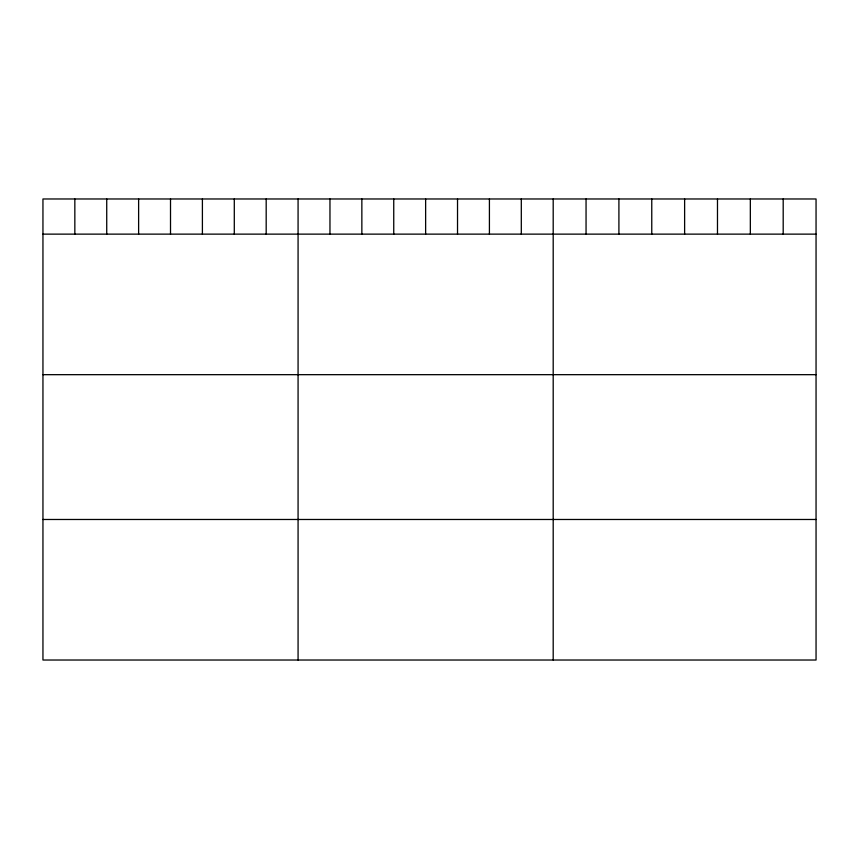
<?xml version="1.0" encoding="UTF-8"?>
<svg xmlns="http://www.w3.org/2000/svg" width="859" height="859" viewBox="0 0 859 859"><rect width="100%" height="100%" fill="white"/><g stroke="black" fill="none" stroke-linecap="round" stroke-linejoin="round"><path stroke-width="1.29" d="M816.05 234.131L816.05 660.023L42.95 660.023L42.95 198.977L816.05 198.977L816.05 234.131L42.95 234.131M42.95 374.674L816.05 374.674M42.95 519.48L816.05 519.48M783.193 198.977L783.193 234.131M750.336 198.977L750.336 234.131M717.48 198.977L717.48 234.131M684.623 198.977L684.623 234.131M651.766 198.977L651.766 234.131M618.909 198.977L618.909 234.131M586.053 198.977L586.053 234.131M553.196 198.977L553.196 660.023M521.306 198.977L521.306 234.131M489.415 198.977L489.415 234.131M457.525 198.977L457.525 234.131M425.634 198.977L425.634 234.131M393.744 198.977L393.744 234.131M361.854 198.977L361.854 234.131M329.963 198.977L329.963 234.131M298.073 198.977L298.073 660.023M266.183 198.977L266.183 234.131M234.292 198.977L234.292 234.131M202.402 198.977L202.402 234.131M170.512 198.977L170.512 234.131M138.621 198.977L138.621 234.131M106.731 198.977L106.731 234.131M74.84 198.977L74.84 234.131"/></g></svg>
